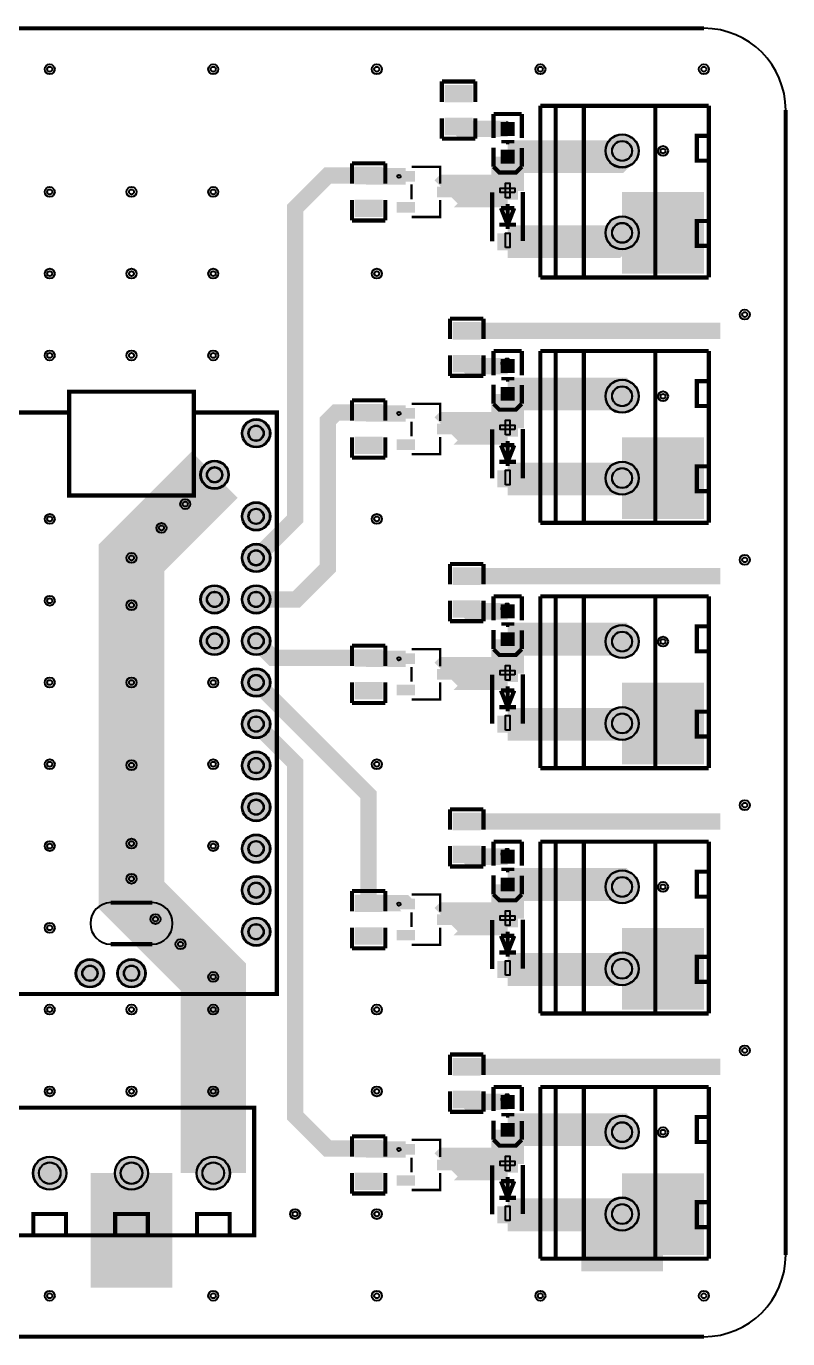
# Model space of a CAD drawing. Header units: millimetres. Extents: x -0.1 to 80.1, y -0.1 to 80.1.
# Drawn here: x 33.6 to 80.1, y -0.1 to 80.1 of the extents above; entities that cross this region are included whole.
import ezdxf

# ---------------------------------------------------------------- set-up
doc = ezdxf.new("R2010")
doc.units = ezdxf.units.MM
for name, color, linetype, true_color in [('BoardOutLine', 7, 'Continuous', 0xff00ff), ('BottomLayer', 7, 'Continuous', 0x0000ff), ('BottomSolderMaskLayer', 7, 'Continuous', 0xaa00ff), ('Document', 7, 'Continuous', 0xffffff), ('Hole', 7, 'Continuous', 0x222222), ('Multi-Layer', 7, 'Continuous', 0xc0c0c0), ('TopLayer', 7, 'Continuous', 0xff0000), ('TopPasteMaskLayer', 7, 'Continuous', 0x808080), ('TopSilkLayer', 7, 'Continuous', 0xffcc00), ('TopSolderMaskLayer', 7, 'Continuous', 0x800080)]:
    doc.layers.add(name, color=color, linetype=linetype, true_color=true_color)

msp = doc.modelspace()

# ---------------------------------------------------------------- hatches: boundary and pattern name
at = {"layer": 'BottomSolderMaskLayer'}
for points in [[(68.975, 72.504, 1), (71.026, 72.504, 1)], [(68.975, 67.495, 1), (71.026, 67.495, 1)], [(68.975, 57.504, 1), (71.026, 57.504, 1)], [(46.744, 55.24, 1), (48.496, 55.24, 1)], [(44.204, 52.7, 1), (45.956, 52.7, 1)], [(68.975, 52.495, 1), (71.026, 52.495, 1)], [(46.744, 50.16, 1), (48.496, 50.16, 1)], [(46.744, 47.62, 1), (48.496, 47.62, 1)], [(44.204, 45.08, 1), (45.956, 45.08, 1)], [(46.744, 45.08, 1), (48.496, 45.08, 1)], [(44.204, 42.54, 1), (45.956, 42.54, 1)], [(46.744, 42.54, 1), (48.496, 42.54, 1)], [(68.975, 42.504, 1), (71.026, 42.504, 1)], [(46.744, 40, 1), (48.496, 40, 1)], [(46.744, 37.46, 1), (48.496, 37.46, 1)], [(68.975, 37.495, 1), (71.026, 37.495, 1)], [(46.744, 34.92, 1), (48.496, 34.92, 1)], [(46.744, 32.38, 1), (48.496, 32.38, 1)], [(46.744, 29.84, 1), (48.496, 29.84, 1)], [(46.744, 27.3, 1), (48.496, 27.3, 1)], [(68.975, 27.504, 1), (71.026, 27.504, 1)], [(46.744, 24.76, 1), (48.496, 24.76, 1)], [(68.975, 22.496, 1), (71.026, 22.496, 1)], [(36.584, 22.22, 1), (38.336, 22.22, 1)], [(39.124, 22.22, 1), (40.876, 22.22, 1)], [(68.975, 12.504, 1), (71.026, 12.504, 1)], [(33.975, 10, 1), (36.025, 10, 1)], [(38.976, 10, 1), (41.027, 10, 1)], [(43.975, 10, 1), (46.025, 10, 1)], [(68.975, 7.496, 1), (71.026, 7.496, 1)]]:
    msp.add_hatch(color=256, dxfattribs=at).paths.add_polyline_path(points)
at = {"layer": 'Document'}
for points in [[(63.275, 73.936), (62.615, 73.936), (62.615, 74.088), (63.275, 74.088)], [(62.898, 73.66), (62.898, 74.321), (63.051, 74.321), (63.051, 73.66)], [(62.95, 71.807), (62.95, 72.467), (63.103, 72.467), (63.103, 71.807)], [(62.95, 57.307), (62.95, 57.967), (63.103, 57.967), (63.103, 57.307)], [(62.95, 42.307), (62.95, 42.967), (63.103, 42.967), (63.103, 42.307)], [(62.95, 27.307), (62.95, 27.967), (63.103, 27.967), (63.103, 27.307)], [(62.95, 12.307), (62.95, 12.967), (63.103, 12.967), (63.103, 12.307)]]:
    msp.add_hatch(color=256, dxfattribs=at).paths.add_polyline_path(points)
at = {"layer": 'Multi-Layer'}
for points in [[(69, 72.504, 1), (71, 72.504, 1)], [(69, 67.495, 1), (71, 67.495, 1)], [(69, 57.504, 1), (71, 57.504, 1)], [(46.795, 55.24, 1), (48.445, 55.24, 1)], [(44.255, 52.7, 1), (45.905, 52.7, 1)], [(69, 52.495, 1), (71, 52.495, 1)], [(46.795, 50.16, 1), (48.445, 50.16, 1)], [(46.795, 47.62, 1), (48.445, 47.62, 1)], [(44.255, 45.08, 1), (45.905, 45.08, 1)], [(46.795, 45.08, 1), (48.445, 45.08, 1)], [(44.255, 42.54, 1), (45.905, 42.54, 1)], [(46.795, 42.54, 1), (48.445, 42.54, 1)], [(69, 42.504, 1), (71, 42.504, 1)], [(46.795, 40, 1), (48.445, 40, 1)], [(46.795, 37.46, 1), (48.445, 37.46, 1)], [(69, 37.495, 1), (71, 37.495, 1)], [(46.795, 34.92, 1), (48.445, 34.92, 1)], [(46.795, 32.38, 1), (48.445, 32.38, 1)], [(46.795, 29.84, 1), (48.445, 29.84, 1)], [(46.795, 27.3, 1), (48.445, 27.3, 1)], [(69, 27.504, 1), (71, 27.504, 1)], [(46.795, 24.76, 1), (48.445, 24.76, 1)], [(69, 22.496, 1), (71, 22.496, 1)], [(36.635, 22.22, 1), (38.285, 22.22, 1)], [(39.175, 22.22, 1), (40.825, 22.22, 1)], [(69, 12.504, 1), (71, 12.504, 1)], [(34, 10, 1), (36, 10, 1)], [(39.001, 10, 1), (41.001, 10, 1)], [(44, 10, 1), (46, 10, 1)], [(69, 7.496, 1), (71, 7.496, 1)]]:
    msp.add_hatch(color=256, dxfattribs=at).paths.add_polyline_path(points)
at = {"layer": 'TopLayer'}
for points in [[(59.225, 75.5), (59.225, 76.5), (60.775, 76.5), (60.775, 75.5)], [(59.225, 73.5), (59.225, 74.5), (60.775, 74.5), (60.775, 73.5)], [(63.4, 73.451), (62.6, 73.451), (62.6, 74.251), (63.4, 74.251)], [(63.4, 71.749), (62.6, 71.749), (62.6, 72.549), (63.4, 72.549)], [(53.725, 70.5), (53.725, 71.5), (55.275, 71.5), (55.275, 70.5)], [(57.3, 70.65), (56.23, 70.65), (56.23, 71.25), (57.3, 71.25)], [(59.77, 69.7), (58.7, 69.7), (58.7, 70.3), (59.77, 70.3)], [(62.4, 69.55), (62.4, 70.55), (63.6, 70.55), (63.6, 69.55)], [(53.725, 68.5), (53.725, 69.5), (55.275, 69.5), (55.275, 68.5)], [(57.3, 68.75), (56.23, 68.75), (56.23, 69.35), (57.3, 69.35)], [(62.4, 66.45), (62.4, 67.45), (63.6, 67.45), (63.6, 66.45)], [(59.725, 61), (59.725, 62), (61.275, 62), (61.275, 61)], [(59.725, 59), (59.725, 60), (61.275, 60), (61.275, 59)], [(63.4, 58.951), (62.6, 58.951), (62.6, 59.751), (63.4, 59.751)], [(63.4, 57.249), (62.6, 57.249), (62.6, 58.049), (63.4, 58.049)], [(53.725, 56), (53.725, 57), (55.275, 57), (55.275, 56)], [(57.3, 56.15), (56.23, 56.15), (56.23, 56.75), (57.3, 56.75)], [(59.77, 55.2), (58.7, 55.2), (58.7, 55.8), (59.77, 55.8)], [(62.4, 55.05), (62.4, 56.05), (63.6, 56.05), (63.6, 55.05)], [(53.725, 54), (53.725, 55), (55.275, 55), (55.275, 54)], [(57.3, 54.25), (56.23, 54.25), (56.23, 54.85), (57.3, 54.85)], [(62.4, 51.95), (62.4, 52.95), (63.6, 52.95), (63.6, 51.95)], [(59.725, 46), (59.725, 47), (61.275, 47), (61.275, 46)], [(59.725, 44), (59.725, 45), (61.275, 45), (61.275, 44)], [(63.4, 43.951), (62.6, 43.951), (62.6, 44.751), (63.4, 44.751)], [(63.4, 42.249), (62.6, 42.249), (62.6, 43.049), (63.4, 43.049)], [(53.725, 41), (53.725, 42), (55.275, 42), (55.275, 41)], [(57.3, 41.15), (56.23, 41.15), (56.23, 41.75), (57.3, 41.75)], [(62.4, 40.05), (62.4, 41.05), (63.6, 41.05), (63.6, 40.05)], [(59.77, 40.2), (58.7, 40.2), (58.7, 40.8), (59.77, 40.8)], [(53.725, 39), (53.725, 40), (55.275, 40), (55.275, 39)], [(57.3, 39.25), (56.23, 39.25), (56.23, 39.85), (57.3, 39.85)], [(62.4, 36.95), (62.4, 37.95), (63.6, 37.95), (63.6, 36.95)], [(59.725, 31), (59.725, 32), (61.275, 32), (61.275, 31)], [(59.725, 29), (59.725, 30), (61.275, 30), (61.275, 29)], [(63.4, 28.951), (62.6, 28.951), (62.6, 29.751), (63.4, 29.751)], [(63.4, 27.249), (62.6, 27.249), (62.6, 28.049), (63.4, 28.049)], [(53.725, 26), (53.725, 27), (55.275, 27), (55.275, 26)], [(57.3, 26.15), (56.23, 26.15), (56.23, 26.75), (57.3, 26.75)], [(59.77, 25.2), (58.7, 25.2), (58.7, 25.8), (59.77, 25.8)], [(62.4, 25.05), (62.4, 26.05), (63.6, 26.05), (63.6, 25.05)], [(53.725, 24), (53.725, 25), (55.275, 25), (55.275, 24)], [(57.3, 24.25), (56.23, 24.25), (56.23, 24.85), (57.3, 24.85)], [(62.4, 21.95), (62.4, 22.95), (63.6, 22.95), (63.6, 21.95)], [(59.725, 16), (59.725, 17), (61.275, 17), (61.275, 16)], [(59.725, 14), (59.725, 15), (61.275, 15), (61.275, 14)], [(63.4, 13.951), (62.6, 13.951), (62.6, 14.751), (63.4, 14.751)], [(63.4, 12.249), (62.6, 12.249), (62.6, 13.049), (63.4, 13.049)], [(53.725, 11), (53.725, 12), (55.275, 12), (55.275, 11)], [(57.3, 11.15), (56.23, 11.15), (56.23, 11.75), (57.3, 11.75)], [(59.77, 10.2), (58.7, 10.2), (58.7, 10.8), (59.77, 10.8)], [(62.4, 10.05), (62.4, 11.05), (63.6, 11.05), (63.6, 10.05)], [(53.725, 9), (53.725, 10), (55.275, 10), (55.275, 9)], [(57.3, 9.25), (56.23, 9.25), (56.23, 9.85), (57.3, 9.85)], [(62.4, 6.95), (62.4, 7.95), (63.6, 7.95), (63.6, 6.95)]]:
    msp.add_hatch(color=256, dxfattribs=at).paths.add_polyline_path(points)
at = {"layer": 'TopPasteMaskLayer'}
for points in [[(59.225, 75.5), (59.225, 76.5), (60.775, 76.5), (60.775, 75.5)], [(59.225, 73.5), (59.225, 74.5), (60.775, 74.5), (60.775, 73.5)], [(63.4, 73.451), (62.6, 73.451), (62.6, 74.251), (63.4, 74.251)], [(63.4, 71.749), (62.6, 71.749), (62.6, 72.549), (63.4, 72.549)], [(53.725, 70.5), (53.725, 71.5), (55.275, 71.5), (55.275, 70.5)], [(57.3, 70.65), (56.23, 70.65), (56.23, 71.25), (57.3, 71.25)], [(59.77, 69.7), (58.7, 69.7), (58.7, 70.3), (59.77, 70.3)], [(62.4, 69.55), (62.4, 70.55), (63.6, 70.55), (63.6, 69.55)], [(53.725, 68.5), (53.725, 69.5), (55.275, 69.5), (55.275, 68.5)], [(57.3, 68.75), (56.23, 68.75), (56.23, 69.35), (57.3, 69.35)], [(62.4, 66.45), (62.4, 67.45), (63.6, 67.45), (63.6, 66.45)], [(59.725, 61), (59.725, 62), (61.275, 62), (61.275, 61)], [(59.725, 59), (59.725, 60), (61.275, 60), (61.275, 59)], [(63.4, 58.951), (62.6, 58.951), (62.6, 59.751), (63.4, 59.751)], [(63.4, 57.249), (62.6, 57.249), (62.6, 58.049), (63.4, 58.049)], [(53.725, 56), (53.725, 57), (55.275, 57), (55.275, 56)], [(57.3, 56.15), (56.23, 56.15), (56.23, 56.75), (57.3, 56.75)], [(59.77, 55.2), (58.7, 55.2), (58.7, 55.8), (59.77, 55.8)], [(62.4, 55.05), (62.4, 56.05), (63.6, 56.05), (63.6, 55.05)], [(53.725, 54), (53.725, 55), (55.275, 55), (55.275, 54)], [(57.3, 54.25), (56.23, 54.25), (56.23, 54.85), (57.3, 54.85)], [(62.4, 51.95), (62.4, 52.95), (63.6, 52.95), (63.6, 51.95)], [(59.725, 46), (59.725, 47), (61.275, 47), (61.275, 46)], [(59.725, 44), (59.725, 45), (61.275, 45), (61.275, 44)], [(63.4, 43.951), (62.6, 43.951), (62.6, 44.751), (63.4, 44.751)], [(63.4, 42.249), (62.6, 42.249), (62.6, 43.049), (63.4, 43.049)], [(53.725, 41), (53.725, 42), (55.275, 42), (55.275, 41)], [(57.3, 41.15), (56.23, 41.15), (56.23, 41.75), (57.3, 41.75)], [(62.4, 40.05), (62.4, 41.05), (63.6, 41.05), (63.6, 40.05)], [(59.77, 40.2), (58.7, 40.2), (58.7, 40.8), (59.77, 40.8)], [(53.725, 39), (53.725, 40), (55.275, 40), (55.275, 39)], [(57.3, 39.25), (56.23, 39.25), (56.23, 39.85), (57.3, 39.85)], [(62.4, 36.95), (62.4, 37.95), (63.6, 37.95), (63.6, 36.95)], [(59.725, 31), (59.725, 32), (61.275, 32), (61.275, 31)], [(59.725, 29), (59.725, 30), (61.275, 30), (61.275, 29)], [(63.4, 28.951), (62.6, 28.951), (62.6, 29.751), (63.4, 29.751)], [(63.4, 27.249), (62.6, 27.249), (62.6, 28.049), (63.4, 28.049)], [(53.725, 26), (53.725, 27), (55.275, 27), (55.275, 26)], [(57.3, 26.15), (56.23, 26.15), (56.23, 26.75), (57.3, 26.75)], [(59.77, 25.2), (58.7, 25.2), (58.7, 25.8), (59.77, 25.8)], [(62.4, 25.05), (62.4, 26.05), (63.6, 26.05), (63.6, 25.05)], [(53.725, 24), (53.725, 25), (55.275, 25), (55.275, 24)], [(57.3, 24.25), (56.23, 24.25), (56.23, 24.85), (57.3, 24.85)], [(62.4, 21.95), (62.4, 22.95), (63.6, 22.95), (63.6, 21.95)], [(59.725, 16), (59.725, 17), (61.275, 17), (61.275, 16)], [(59.725, 14), (59.725, 15), (61.275, 15), (61.275, 14)], [(63.4, 13.951), (62.6, 13.951), (62.6, 14.751), (63.4, 14.751)], [(63.4, 12.249), (62.6, 12.249), (62.6, 13.049), (63.4, 13.049)], [(53.725, 11), (53.725, 12), (55.275, 12), (55.275, 11)], [(57.3, 11.15), (56.23, 11.15), (56.23, 11.75), (57.3, 11.75)], [(59.77, 10.2), (58.7, 10.2), (58.7, 10.8), (59.77, 10.8)], [(62.4, 10.05), (62.4, 11.05), (63.6, 11.05), (63.6, 10.05)], [(53.725, 9), (53.725, 10), (55.275, 10), (55.275, 9)], [(57.3, 9.25), (56.23, 9.25), (56.23, 9.85), (57.3, 9.85)], [(62.4, 6.95), (62.4, 7.95), (63.6, 7.95), (63.6, 6.95)]]:
    msp.add_hatch(color=256, dxfattribs=at).paths.add_polyline_path(points)
at = {"layer": 'TopSolderMaskLayer'}
for points in [[(59.146, 75.467), (59.146, 76.533), (60.854, 76.533), (60.854, 75.467)], [(59.146, 73.467), (59.146, 74.533), (60.854, 74.533), (60.854, 73.467)], [(63.425, 73.426), (62.575, 73.426), (62.575, 74.276), (63.425, 74.276)], [(68.975, 72.504, 1), (71.026, 72.504, 1)], [(63.425, 71.724), (62.575, 71.724), (62.575, 72.574), (63.425, 72.574)], [(53.646, 70.467), (53.646, 71.533), (55.354, 71.533), (55.354, 70.467)], [(57.325, 70.625), (56.205, 70.625), (56.205, 71.275), (57.325, 71.275)], [(59.795, 69.675), (58.675, 69.675), (58.675, 70.325), (59.795, 70.325)], [(62.37, 69.529), (62.37, 70.571), (63.63, 70.571), (63.63, 69.529)], [(53.646, 68.467), (53.646, 69.533), (55.354, 69.533), (55.354, 68.467)], [(57.325, 68.725), (56.205, 68.725), (56.205, 69.375), (57.325, 69.375)], [(68.975, 67.495, 1), (71.026, 67.495, 1)], [(62.37, 66.429), (62.37, 67.471), (63.63, 67.471), (63.63, 66.429)], [(59.646, 60.967), (59.646, 62.033), (61.354, 62.033), (61.354, 60.967)], [(59.646, 58.967), (59.646, 60.033), (61.354, 60.033), (61.354, 58.967)], [(63.425, 58.926), (62.575, 58.926), (62.575, 59.776), (63.425, 59.776)], [(63.425, 57.224), (62.575, 57.224), (62.575, 58.075), (63.425, 58.075)], [(68.975, 57.504, 1), (71.026, 57.504, 1)], [(53.646, 55.967), (53.646, 57.033), (55.354, 57.033), (55.354, 55.967)], [(57.325, 56.125), (56.205, 56.125), (56.205, 56.775), (57.325, 56.775)], [(46.744, 55.24, 1), (48.496, 55.24, 1)], [(59.795, 55.175), (58.675, 55.175), (58.675, 55.825), (59.795, 55.825)], [(62.37, 55.029), (62.37, 56.071), (63.63, 56.071), (63.63, 55.029)], [(53.646, 53.967), (53.646, 55.033), (55.354, 55.033), (55.354, 53.967)], [(57.325, 54.225), (56.205, 54.225), (56.205, 54.875), (57.325, 54.875)], [(44.204, 52.7, 1), (45.956, 52.7, 1)], [(62.37, 51.929), (62.37, 52.971), (63.63, 52.971), (63.63, 51.929)], [(68.975, 52.495, 1), (71.026, 52.495, 1)], [(46.744, 50.16, 1), (48.496, 50.16, 1)], [(46.744, 47.62, 1), (48.496, 47.62, 1)], [(59.646, 45.967), (59.646, 47.033), (61.354, 47.033), (61.354, 45.967)], [(44.204, 45.08, 1), (45.956, 45.08, 1)], [(46.744, 45.08, 1), (48.496, 45.08, 1)], [(59.646, 43.967), (59.646, 45.033), (61.354, 45.033), (61.354, 43.967)], [(63.425, 43.925), (62.575, 43.925), (62.575, 44.776), (63.425, 44.776)], [(44.204, 42.54, 1), (45.956, 42.54, 1)], [(46.744, 42.54, 1), (48.496, 42.54, 1)], [(68.975, 42.504, 1), (71.026, 42.504, 1)], [(63.425, 42.224), (62.575, 42.224), (62.575, 43.074), (63.425, 43.074)], [(53.646, 40.967), (53.646, 42.033), (55.354, 42.033), (55.354, 40.967)], [(57.325, 41.125), (56.205, 41.125), (56.205, 41.775), (57.325, 41.775)], [(62.37, 40.029), (62.37, 41.071), (63.63, 41.071), (63.63, 40.029)], [(46.744, 40, 1), (48.496, 40, 1)], [(59.795, 40.175), (58.675, 40.175), (58.675, 40.825), (59.795, 40.825)], [(53.646, 38.967), (53.646, 40.033), (55.354, 40.033), (55.354, 38.967)], [(57.325, 39.225), (56.205, 39.225), (56.205, 39.875), (57.325, 39.875)], [(46.744, 37.46, 1), (48.496, 37.46, 1)], [(62.37, 36.929), (62.37, 37.971), (63.63, 37.971), (63.63, 36.929)], [(68.975, 37.495, 1), (71.026, 37.495, 1)], [(46.744, 34.92, 1), (48.496, 34.92, 1)], [(46.744, 32.38, 1), (48.496, 32.38, 1)], [(59.646, 30.967), (59.646, 32.033), (61.354, 32.033), (61.354, 30.967)], [(46.744, 29.84, 1), (48.496, 29.84, 1)], [(59.646, 28.967), (59.646, 30.033), (61.354, 30.033), (61.354, 28.967)], [(63.425, 28.925), (62.575, 28.925), (62.575, 29.776), (63.425, 29.776)], [(46.744, 27.3, 1), (48.496, 27.3, 1)], [(68.975, 27.504, 1), (71.026, 27.504, 1)], [(63.425, 27.224), (62.575, 27.224), (62.575, 28.074), (63.425, 28.074)], [(53.646, 25.967), (53.646, 27.033), (55.354, 27.033), (55.354, 25.967)], [(57.325, 26.125), (56.205, 26.125), (56.205, 26.775), (57.325, 26.775)], [(59.795, 25.175), (58.675, 25.175), (58.675, 25.825), (59.795, 25.825)], [(62.37, 25.029), (62.37, 26.071), (63.63, 26.071), (63.63, 25.029)], [(46.744, 24.76, 1), (48.496, 24.76, 1)], [(53.646, 23.967), (53.646, 25.033), (55.354, 25.033), (55.354, 23.967)], [(57.325, 24.225), (56.205, 24.225), (56.205, 24.875), (57.325, 24.875)], [(68.975, 22.496, 1), (71.026, 22.496, 1)], [(36.584, 22.22, 1), (38.336, 22.22, 1)], [(39.124, 22.22, 1), (40.876, 22.22, 1)], [(62.37, 21.929), (62.37, 22.971), (63.63, 22.971), (63.63, 21.929)], [(59.646, 15.967), (59.646, 17.033), (61.354, 17.033), (61.354, 15.967)], [(59.646, 13.967), (59.646, 15.033), (61.354, 15.033), (61.354, 13.967)], [(63.425, 13.925), (62.575, 13.925), (62.575, 14.776), (63.425, 14.776)], [(63.425, 12.224), (62.575, 12.224), (62.575, 13.074), (63.425, 13.074)], [(68.975, 12.504, 1), (71.026, 12.504, 1)], [(53.646, 10.967), (53.646, 12.033), (55.354, 12.033), (55.354, 10.967)], [(57.325, 11.125), (56.205, 11.125), (56.205, 11.775), (57.325, 11.775)], [(33.975, 10, 1), (36.025, 10, 1)], [(38.976, 10, 1), (41.027, 10, 1)], [(43.975, 10, 1), (46.025, 10, 1)], [(59.795, 10.175), (58.675, 10.175), (58.675, 10.825), (59.795, 10.825)], [(62.37, 10.029), (62.37, 11.071), (63.63, 11.071), (63.63, 10.029)], [(53.646, 8.967), (53.646, 10.033), (55.354, 10.033), (55.354, 8.967)], [(57.325, 9.225), (56.205, 9.225), (56.205, 9.875), (57.325, 9.875)], [(68.975, 7.496, 1), (71.026, 7.496, 1)], [(62.37, 6.929), (62.37, 7.971), (63.63, 7.971), (63.63, 6.929)]]:
    msp.add_hatch(color=256, dxfattribs=at).paths.add_polyline_path(points)

# ---------------------------------------------------------------- linework, layer by layer
at = {"layer": 'BoardOutLine', "const_width": 0.254}
for points in [[(5, 80), (75, 80)], [(80, 75), (80, 5)], [(75, 0), (5, 0)]]:
    msp.add_lwpolyline(points, dxfattribs=at)
at = {"layer": 'BoardOutLine'}
for centre, start, end in [((75, 75), 0, 90), ((75, 5), 270, 0)]:
    msp.add_arc(centre, 5, start, end, dxfattribs=at)
at = {"layer": 'BottomLayer'}
for points, const_width in [([(70, 67.495), (75, 67.495)], 5), ([(45.08, 52.7), (40, 47.62), (40, 30)], 4), ([(70, 52.495), (75, 52.495)], 5), ([(45, 10), (45, 22), (40, 27), (40, 37.827)], 4), ([(70, 37.495), (75, 37.495)], 5), ([(70, 22.496), (75, 22.496)], 5), ([(40, 3), (40, 10)], 5), ([(70, 7.496), (70, 4)], 5), ([(70, 7.496), (75, 7.496)], 5)]:
    msp.add_lwpolyline(points, dxfattribs=dict(at, const_width=const_width))
at = {"layer": 'BottomSolderMaskLayer'}
for centre, radius in [((70, 72.504), 1.025), ((70, 72.504), 0.615), ((70, 67.495), 1.025), ((70, 67.496), 0.615), ((70, 57.504), 1.025), ((70, 57.504), 0.615), ((47.62, 55.24), 0.876), ((47.62, 55.24), 0.478), ((45.08, 52.7), 0.876), ((45.08, 52.7), 0.478), ((70, 52.495), 1.025), ((70, 52.496), 0.615), ((47.62, 50.16), 0.876), ((47.62, 50.16), 0.478), ((47.62, 47.62), 0.876), ((47.62, 47.62), 0.478), ((45.08, 45.08), 0.876), ((47.62, 45.08), 0.876), ((45.08, 45.08), 0.478), ((47.62, 45.08), 0.478), ((45.08, 42.54), 0.876), ((47.62, 42.54), 0.876), ((70, 42.504), 1.025), ((45.08, 42.54), 0.478), ((47.62, 42.54), 0.478), ((70, 42.504), 0.615), ((47.62, 40), 0.876), ((47.62, 40), 0.478), ((47.62, 37.46), 0.876), ((47.62, 37.46), 0.478), ((70, 37.495), 1.025), ((70, 37.496), 0.615), ((47.62, 34.92), 0.876), ((47.62, 34.92), 0.478), ((47.62, 32.38), 0.876), ((47.62, 32.38), 0.478), ((47.62, 29.84), 0.876), ((47.62, 29.84), 0.478), ((47.62, 27.3), 0.876), ((70, 27.504), 1.025), ((70, 27.504), 0.615), ((47.62, 27.3), 0.478), ((47.62, 24.76), 0.876), ((47.62, 24.76), 0.478), ((70, 22.496), 1.025), ((37.46, 22.22), 0.876), ((37.46, 22.22), 0.478), ((40, 22.22), 0.876), ((40, 22.22), 0.478), ((70, 22.496), 0.615), ((70, 12.504), 1.025), ((70, 12.504), 0.615), ((35, 10), 1.025), ((35, 10), 0.667), ((40.001, 10), 1.025), ((40.001, 10), 0.667), ((45, 10), 1.025), ((45, 10), 0.667), ((70, 7.496), 1.025), ((70, 7.496), 0.615)]:
    msp.add_circle(centre, radius, dxfattribs=at)
at = {"layer": 'Document'}
for points in [[(63.436, 69.971), (62.547, 69.971), (62.547, 70.225), (63.436, 70.225)], [(62.873, 69.643), (62.873, 70.532), (63.127, 70.532), (63.127, 69.643)], [(62.873, 66.595), (62.873, 67.484), (63.127, 67.484), (63.127, 66.595)], [(63.275, 59.436), (62.615, 59.436), (62.615, 59.588), (63.275, 59.588)], [(62.898, 59.16), (62.898, 59.821), (63.051, 59.821), (63.051, 59.16)], [(63.436, 55.471), (62.547, 55.471), (62.547, 55.725), (63.436, 55.725)], [(62.873, 55.143), (62.873, 56.032), (63.127, 56.032), (63.127, 55.143)], [(62.873, 52.095), (62.873, 52.984), (63.127, 52.984), (63.127, 52.095)], [(63.275, 44.436), (62.615, 44.436), (62.615, 44.588), (63.275, 44.588)], [(62.898, 44.16), (62.898, 44.821), (63.051, 44.821), (63.051, 44.16)], [(62.873, 40.143), (62.873, 41.032), (63.127, 41.032), (63.127, 40.143)], [(63.436, 40.471), (62.547, 40.471), (62.547, 40.725), (63.436, 40.725)], [(62.873, 37.095), (62.873, 37.984), (63.127, 37.984), (63.127, 37.095)], [(62.898, 29.16), (62.898, 29.821), (63.051, 29.821), (63.051, 29.16)], [(63.275, 29.436), (62.615, 29.436), (62.615, 29.588), (63.275, 29.588)], [(63.436, 25.471), (62.547, 25.471), (62.547, 25.725), (63.436, 25.725)], [(62.873, 25.143), (62.873, 26.032), (63.127, 26.032), (63.127, 25.143)], [(62.873, 22.095), (62.873, 22.984), (63.127, 22.984), (63.127, 22.095)], [(63.275, 14.436), (62.615, 14.436), (62.615, 14.588), (63.275, 14.588)], [(62.898, 14.16), (62.898, 14.821), (63.051, 14.821), (63.051, 14.16)], [(63.436, 10.471), (62.547, 10.471), (62.547, 10.725), (63.436, 10.725)], [(62.873, 10.143), (62.873, 11.032), (63.127, 11.032), (63.127, 10.143)], [(62.873, 7.095), (62.873, 7.984), (63.127, 7.984), (63.127, 7.095)]]:
    msp.add_lwpolyline(points, close=True, dxfattribs=at)
at = {"layer": 'Document', "const_width": 0.254}
msp.add_lwpolyline([(36.19, 57.78), (43.81, 57.78), (43.81, 51.43), (36.19, 51.43), (36.19, 57.78)], close=True, dxfattribs=at)
for points in [[(36.19, 56.51), (31.11, 56.51), (31.11, 20.95), (48.89, 20.95), (48.89, 56.51), (43.81, 56.51)], [(41.27, 26.538), (38.73, 26.538)], [(38.73, 23.998), (41.27, 23.998)]]:
    msp.add_lwpolyline(points, dxfattribs=at)
at = {"layer": 'Document'}
for centre in [(56.349, 70.95), (56.349, 56.45), (56.349, 41.45), (56.349, 26.45), (56.349, 11.45)]:
    msp.add_circle(centre, 0.1, dxfattribs=at)
for centre, start, end in [((38.755, 25.268), 91.14582, 268.85418), ((41.244, 25.268), 271.15722, 88.84278)]:
    msp.add_arc(centre, 1.27, start, end, dxfattribs=at)
at = {"layer": 'Hole'}
for centre in [(35, 77.5), (45, 77.5), (55, 77.5), (65, 77.5), (75, 77.5), (72.5, 72.5), (72.5, 72.5), (35, 70), (40, 70), (45, 70), (35, 65), (40, 65), (45, 65), (55, 65), (77.5, 62.5), (35, 60), (40, 60), (45, 60), (45, 60), (72.5, 57.5), (43.288, 50.908), (35, 50), (55, 50), (41.83, 49.45), (40, 47.62), (77.5, 47.5), (35, 45), (40, 44.73), (72.5, 42.5), (35, 40), (40, 40), (45, 40), (35, 35), (40, 34.946), (45, 35), (55, 35), (77.5, 32.5), (35, 30), (40, 30.149), (45, 30), (40, 28.001), (72.5, 27.5), (41.465, 25.535), (35, 25), (43, 24), (45, 22), (35, 20), (40, 20), (45, 20), (55, 20), (77.5, 17.5), (35, 15), (40, 15), (45, 15), (55, 15), (72.5, 12.5), (50, 7.5), (55, 7.5), (35, 2.5), (45, 2.5), (55, 2.5), (65, 2.5), (75, 2.5)]:
    msp.add_circle(centre, 0.152, dxfattribs=at)
at = {"layer": 'Multi-Layer'}
for centre, radius in [((35, 77.5), 0.305), ((45, 77.5), 0.305), ((55, 77.5), 0.305), ((65, 77.5), 0.305), ((75, 77.5), 0.305), ((70, 72.504), 1), ((70, 72.504), 0.6), ((72.5, 72.5), 0.305), ((72.5, 72.5), 0.305), ((35, 70), 0.305), ((40, 70), 0.305), ((45, 70), 0.305), ((70, 67.495), 1), ((70, 67.496), 0.6), ((35, 65), 0.305), ((40, 65), 0.305), ((45, 65), 0.305), ((55, 65), 0.305), ((77.5, 62.5), 0.305), ((35, 60), 0.305), ((40, 60), 0.305), ((45, 60), 0.305), ((45, 60), 0.305), ((70, 57.504), 1), ((70, 57.504), 0.6), ((72.5, 57.5), 0.305), ((47.62, 55.24), 0.825), ((47.62, 55.24), 0.45), ((45.08, 52.7), 0.825), ((45.08, 52.7), 0.45), ((70, 52.495), 1), ((70, 52.496), 0.6), ((43.288, 50.908), 0.305), ((47.62, 50.16), 0.825), ((47.62, 50.16), 0.45), ((35, 50), 0.305), ((55, 50), 0.305), ((41.83, 49.45), 0.305), ((47.62, 47.62), 0.825), ((40, 47.62), 0.305), ((47.62, 47.62), 0.45), ((77.5, 47.5), 0.305), ((45.08, 45.08), 0.825), ((47.62, 45.08), 0.825), ((35, 45), 0.305), ((40, 44.73), 0.305), ((45.08, 45.08), 0.45), ((47.62, 45.08), 0.45), ((45.08, 42.54), 0.825), ((47.62, 42.54), 0.825), ((70, 42.504), 1), ((45.08, 42.54), 0.45), ((47.62, 42.54), 0.45), ((70, 42.504), 0.6), ((72.5, 42.5), 0.305), ((35, 40), 0.305), ((40, 40), 0.305), ((45, 40), 0.305), ((47.62, 40), 0.825), ((47.62, 40), 0.45), ((47.62, 37.46), 0.825), ((47.62, 37.46), 0.45), ((70, 37.495), 1), ((70, 37.496), 0.6), ((47.62, 34.92), 0.825), ((47.62, 34.92), 0.45), ((35, 35), 0.305), ((40, 34.946), 0.305), ((45, 35), 0.305), ((55, 35), 0.305), ((47.62, 32.38), 0.825), ((47.62, 32.38), 0.45), ((77.5, 32.5), 0.305), ((47.62, 29.84), 0.825), ((35, 30), 0.305), ((40, 30.149), 0.305), ((45, 30), 0.305), ((47.62, 29.84), 0.45), ((40, 28.001), 0.305), ((47.62, 27.3), 0.825), ((70, 27.504), 1), ((70, 27.504), 0.6), ((47.62, 27.3), 0.45), ((72.5, 27.5), 0.305), ((41.465, 25.535), 0.305), ((35, 25), 0.305), ((47.62, 24.76), 0.825), ((47.62, 24.76), 0.45), ((43, 24), 0.305), ((70, 22.496), 1), ((37.46, 22.22), 0.825), ((37.46, 22.22), 0.45), ((40, 22.22), 0.825), ((40, 22.22), 0.45), ((70, 22.496), 0.6), ((45, 22), 0.305), ((35, 20), 0.305), ((40, 20), 0.305), ((45, 20), 0.305), ((55, 20), 0.305), ((77.5, 17.5), 0.305), ((35, 15), 0.305), ((40, 15), 0.305), ((45, 15), 0.305), ((55, 15), 0.305), ((70, 12.504), 1), ((70, 12.504), 0.6), ((72.5, 12.5), 0.305), ((35, 10), 1), ((35, 10), 0.65), ((40.001, 10), 1), ((40.001, 10), 0.65), ((45, 10), 1), ((45, 10), 0.65), ((70, 7.496), 1), ((70, 7.496), 0.6), ((50, 7.5), 0.305), ((55, 7.5), 0.305), ((35, 2.5), 0.305), ((45, 2.5), 0.305), ((55, 2.5), 0.305), ((65, 2.5), 0.305), ((75, 2.5), 0.305)]:
    msp.add_circle(centre, radius, dxfattribs=at)
at = {"layer": 'TopLayer'}
for points, const_width in [([(60, 74), (60.149, 73.851), (63, 73.851)], 1), ([(63, 72.149), (69.645, 72.149), (70, 72.504)], 2), ([(63, 70.05), (63, 72.149)], 2), ([(50, 65), (50, 69), (52, 71), (54.5, 71)], 1), ([(54.5, 71), (54.55, 70.95), (56.765, 70.95)], 1), ([(59.235, 70), (59.285, 70.05), (63, 70.05)], 2), ([(70, 67.495), (75, 67.495)], 5), ([(63, 66.95), (69.455, 66.95), (70, 67.495)], 2), ([(50, 61.106), (50, 65)], 1), ([(60.5, 61.5), (76, 61.5)], 1), ([(50, 60), (50, 61.106)], 1), ([(47.62, 47.62), (50, 50), (50, 60)], 1), ([(60.5, 59.5), (60.649, 59.351), (63, 59.351)], 1), ([(63, 57.649), (69.855, 57.649), (70, 57.504)], 2), ([(63, 55.55), (63, 57.649)], 2), ([(47.62, 45.08), (50.08, 45.08), (52, 47), (52, 56), (52.5, 56.5), (54.5, 56.5)], 1), ([(54.5, 56.5), (54.55, 56.45), (56.765, 56.45)], 1), ([(59.235, 55.5), (59.285, 55.55), (63, 55.55)], 2), ([(45.08, 52.7), (43.288, 50.908)], 4), ([(70, 52.495), (75, 52.495)], 5), ([(63, 52.45), (69.955, 52.45), (70, 52.495)], 2), ([(43.288, 50.908), (41.83, 49.45)], 4), ([(41.83, 49.45), (40, 47.62)], 4), ([(40, 47.62), (40, 47.62), (40, 44.73)], 4), ([(40, 44.73), (40, 40)], 4), ([(60.5, 46.5), (76, 46.5)], 1), ([(60.5, 44.5), (60.649, 44.351), (63, 44.351)], 1), ([(63, 42.649), (69.855, 42.649), (70, 42.504)], 2), ([(63, 40.55), (63, 42.649)], 2), ([(47.62, 42.54), (48.66, 41.5), (54.5, 41.5)], 1), ([(40, 40), (40, 34.946)], 4), ([(54.5, 41.5), (54.55, 41.45), (56.765, 41.45)], 1), ([(59.235, 40.5), (59.285, 40.55), (63, 40.55)], 2), ([(47.62, 40), (54.5, 33.12), (54.5, 26.5)], 1), ([(70, 37.495), (75, 37.495)], 5), ([(50, 20), (50, 35.08), (47.62, 37.46)], 1), ([(63, 37.45), (69.955, 37.45), (70, 37.495)], 2), ([(40, 34.946), (40, 30.149)], 4), ([(40, 30.149), (40, 28.001)], 4), ([(60.5, 31.5), (76, 31.5)], 1), ([(40, 28.001), (40, 27), (41.465, 25.535)], 4), ([(60.5, 29.5), (60.649, 29.351), (63, 29.351)], 1), ([(63, 25.55), (63, 27.649)], 2), ([(63, 27.649), (69.855, 27.649), (70, 27.504)], 2), ([(41.465, 25.535), (43, 24)], 4), ([(56.765, 26.45), (56.715, 26.5), (54.5, 26.5)], 1), ([(59.235, 25.5), (59.285, 25.55), (63, 25.55)], 2), ([(45, 22), (45, 22), (43, 24)], 4), ([(70, 22.496), (75, 22.496)], 5), ([(45, 20), (45, 22)], 4), ([(63, 22.45), (69.955, 22.45), (70, 22.496)], 2), ([(45, 15), (45, 20), (45, 20)], 4), ([(50, 20), (50, 15)], 1), ([(45, 10), (45, 10), (45, 15)], 4), ([(45, 15), (45, 15), (45, 15)], 4), ([(60.5, 16.5), (76, 16.5)], 1), ([(50, 15), (50, 13.5), (52, 11.5), (54.5, 11.5)], 1), ([(60.5, 14.5), (60.649, 14.351), (63, 14.351)], 1), ([(63, 12.649), (69.855, 12.649), (70, 12.504)], 2), ([(63, 10.55), (63, 12.649)], 2), ([(40, 3), (40, 10)], 5), ([(54.5, 11.5), (54.55, 11.45), (56.765, 11.45)], 1), ([(59.235, 10.5), (59.285, 10.55), (63, 10.55)], 2), ([(70, 7.496), (70, 4)], 5), ([(70, 7.496), (75, 7.496)], 5), ([(63, 7.45), (69.955, 7.45), (70, 7.496)], 2)]:
    msp.add_lwpolyline(points, dxfattribs=dict(at, const_width=const_width))
at = {"layer": 'TopSilkLayer'}
for points, const_width in [([(58.98, 75.5), (58.98, 76.75)], 0.254), ([(58.98, 76.75), (61.02, 76.75)], 0.254), ([(61.02, 75.5), (61.02, 76.75)], 0.254), ([(63.864, 74.765), (62.136, 74.765)], 0.254), ([(62.136, 74.765), (62.136, 73.292)], 0.254), ([(63.864, 74.765), (63.864, 73.292)], 0.254), ([(65, 64.765), (65, 75.265)], 0.254), ([(65, 75.265), (75.3, 75.265)], 0.254), ([(65.936, 64.75), (65.936, 75.25)], 0.254), ([(67.66, 64.765), (67.66, 75.265)], 0.254), ([(72.032, 64.75), (72.032, 75.25)], 0.254), ([(75.3, 64.765), (75.3, 75.265)], 0.254), ([(58.98, 74.5), (58.98, 73.25)], 0.254), ([(61.02, 74.5), (61.02, 73.25)], 0.254), ([(58.98, 73.25), (61.02, 73.25)], 0.254), ([(63.406, 73.076), (62.619, 73.076)], 0.203), ([(63.008, 73.076), (63.008, 72.901)], 0.203), ([(75.207, 71.905), (74.572, 71.905), (74.572, 73.429), (75.207, 73.429)], 0.254), ([(62.136, 72.708), (62.136, 71.54)], 0.254), ([(63.864, 72.683), (63.864, 71.54)], 0.254), ([(53.48, 70.5), (53.48, 71.75)], 0.254), ([(53.48, 71.75), (55.52, 71.75)], 0.254), ([(55.52, 70.5), (55.52, 71.75)], 0.254), ([(57.124, 71.536), (58.876, 71.536), (58.876, 70.495)], 0.152), ([(63.864, 71.54), (63.508, 71.184), (62.492, 71.184), (62.136, 71.54)], 0.254), ([(57.124, 69.545), (57.124, 70.455)], 0.152), ([(62.053, 66.98), (62.053, 69.98)], 0.254), ([(63.933, 66.993), (63.933, 69.993)], 0.254), ([(53.48, 69.5), (53.48, 68.25)], 0.254), ([(55.52, 69.5), (55.52, 68.25)], 0.254), ([(57.124, 68.464), (58.876, 68.464), (58.876, 69.505)], 0.152), ([(62.594, 69.008), (63.406, 69.008)], 0.254), ([(63, 67.992), (62.594, 69.008)], 0.254), ([(63, 67.738), (63, 69.262)], 0.254), ([(63.406, 69.008), (63, 67.992)], 0.254), ([(53.48, 68.25), (55.52, 68.25)], 0.254), ([(75.207, 66.698), (74.572, 66.698), (74.572, 68.222), (75.207, 68.222)], 0.254), ([(62.492, 67.992), (63.508, 67.992)], 0.254), ([(65, 64.765), (75.3, 64.765)], 0.254), ([(59.48, 61), (59.48, 62.25)], 0.254), ([(59.48, 62.25), (61.52, 62.25)], 0.254), ([(61.52, 61), (61.52, 62.25)], 0.254), ([(63.864, 60.265), (62.136, 60.265)], 0.254), ([(62.136, 60.265), (62.136, 58.792)], 0.254), ([(63.864, 60.265), (63.864, 58.792)], 0.254), ([(65, 49.765), (65, 60.265)], 0.254), ([(65, 60.265), (75.3, 60.265)], 0.254), ([(65.936, 49.75), (65.936, 60.25)], 0.254), ([(67.66, 49.765), (67.66, 60.265)], 0.254), ([(72.032, 49.75), (72.032, 60.25)], 0.254), ([(75.3, 49.765), (75.3, 60.265)], 0.254), ([(59.48, 60), (59.48, 58.75)], 0.254), ([(61.52, 60), (61.52, 58.75)], 0.254), ([(59.48, 58.75), (61.52, 58.75)], 0.254), ([(63.406, 58.576), (62.619, 58.576)], 0.203), ([(63.008, 58.576), (63.008, 58.401)], 0.203), ([(36.19, 56.51), (36.19, 57.78), (37.46, 57.78)], 0.15), ([(42.54, 57.78), (43.81, 57.78), (43.81, 56.51)], 0.15), ([(62.136, 58.208), (62.136, 57.04)], 0.254), ([(63.864, 58.183), (63.864, 57.04)], 0.254), ([(75.207, 56.905), (74.572, 56.905), (74.572, 58.429), (75.207, 58.429)], 0.254), ([(53.48, 56), (53.48, 57.25)], 0.254), ([(53.48, 57.25), (55.52, 57.25)], 0.254), ([(55.52, 56), (55.52, 57.25)], 0.254), ([(57.124, 57.036), (58.876, 57.036), (58.876, 55.995)], 0.152), ([(63.864, 57.04), (63.508, 56.684), (62.492, 56.684), (62.136, 57.04)], 0.254), ([(47.62, 56.51), (48.89, 56.51), (48.89, 55.24)], 0.15), ([(57.124, 55.045), (57.124, 55.955)], 0.152), ([(62.053, 52.48), (62.053, 55.48)], 0.254), ([(63.933, 52.493), (63.933, 55.493)], 0.254), ([(53.48, 55), (53.48, 53.75)], 0.254), ([(55.52, 55), (55.52, 53.75)], 0.254), ([(57.124, 53.964), (58.876, 53.964), (58.876, 55.005)], 0.152), ([(62.594, 54.508), (63.406, 54.508)], 0.254), ([(63, 53.492), (62.594, 54.508)], 0.254), ([(63, 53.238), (63, 54.762)], 0.254), ([(63.406, 54.508), (63, 53.492)], 0.254), ([(53.48, 53.75), (55.52, 53.75)], 0.254), ([(62.492, 53.492), (63.508, 53.492)], 0.254), ([(75.207, 51.698), (74.572, 51.698), (74.572, 53.222), (75.207, 53.222)], 0.254), ([(65, 49.765), (75.3, 49.765)], 0.254), ([(59.48, 46), (59.48, 47.25)], 0.254), ([(59.48, 47.25), (61.52, 47.25)], 0.254), ([(61.52, 46), (61.52, 47.25)], 0.254), ([(59.48, 45), (59.48, 43.75)], 0.254), ([(61.52, 45), (61.52, 43.75)], 0.254), ([(63.864, 45.265), (62.136, 45.265)], 0.254), ([(62.136, 45.265), (62.136, 43.792)], 0.254), ([(63.864, 45.265), (63.864, 43.792)], 0.254), ([(65, 34.765), (65, 45.265)], 0.254), ([(65, 45.265), (75.3, 45.265)], 0.254), ([(65.936, 34.75), (65.936, 45.25)], 0.254), ([(67.66, 34.765), (67.66, 45.265)], 0.254), ([(72.032, 34.75), (72.032, 45.25)], 0.254), ([(75.3, 34.765), (75.3, 45.265)], 0.254), ([(59.48, 43.75), (61.52, 43.75)], 0.254), ([(63.406, 43.576), (62.619, 43.576)], 0.203), ([(63.008, 43.576), (63.008, 43.401)], 0.203), ([(75.207, 41.905), (74.572, 41.905), (74.572, 43.429), (75.207, 43.429)], 0.254), ([(62.136, 43.208), (62.136, 42.039)], 0.254), ([(63.864, 43.182), (63.864, 42.039)], 0.254), ([(53.48, 41), (53.48, 42.25)], 0.254), ([(53.48, 42.25), (55.52, 42.25)], 0.254), ([(55.52, 41), (55.52, 42.25)], 0.254), ([(57.124, 42.036), (58.876, 42.036), (58.876, 40.995)], 0.152), ([(63.864, 42.039), (63.508, 41.684), (62.492, 41.684), (62.136, 42.039)], 0.254), ([(57.124, 40.045), (57.124, 40.955)], 0.152), ([(53.48, 40), (53.48, 38.75)], 0.254), ([(55.52, 40), (55.52, 38.75)], 0.254), ([(62.053, 37.48), (62.053, 40.48)], 0.254), ([(63.933, 37.493), (63.933, 40.493)], 0.254), ([(57.124, 38.964), (58.876, 38.964), (58.876, 40.005)], 0.152), ([(62.594, 39.508), (63.406, 39.508)], 0.254), ([(63, 38.492), (62.594, 39.508)], 0.254), ([(63, 38.238), (63, 39.762)], 0.254), ([(63.406, 39.508), (63, 38.492)], 0.254), ([(53.48, 38.75), (55.52, 38.75)], 0.254), ([(62.492, 38.492), (63.508, 38.492)], 0.254), ([(75.207, 36.698), (74.572, 36.698), (74.572, 38.222), (75.207, 38.222)], 0.254), ([(65, 34.765), (75.3, 34.765)], 0.254), ([(59.48, 31), (59.48, 32.25)], 0.254), ([(59.48, 32.25), (61.52, 32.25)], 0.254), ([(61.52, 31), (61.52, 32.25)], 0.254), ([(59.48, 30), (59.48, 28.75)], 0.254), ([(61.52, 30), (61.52, 28.75)], 0.254), ([(63.864, 30.265), (62.136, 30.265)], 0.254), ([(62.136, 30.265), (62.136, 28.792)], 0.254), ([(63.864, 30.265), (63.864, 28.792)], 0.254), ([(65, 19.765), (65, 30.265)], 0.254), ([(65, 30.265), (75.3, 30.265)], 0.254), ([(65.936, 19.75), (65.936, 30.25)], 0.254), ([(67.66, 19.765), (67.66, 30.265)], 0.254), ([(72.032, 19.75), (72.032, 30.25)], 0.254), ([(75.3, 19.765), (75.3, 30.265)], 0.254), ([(59.48, 28.75), (61.52, 28.75)], 0.254), ([(62.136, 28.208), (62.136, 27.039)], 0.254), ([(63.406, 28.576), (62.619, 28.576)], 0.203), ([(63.008, 28.576), (63.008, 28.401)], 0.203), ([(63.864, 28.182), (63.864, 27.039)], 0.254), ([(75.207, 26.905), (74.572, 26.905), (74.572, 28.429), (75.207, 28.429)], 0.254), ([(53.48, 26), (53.48, 27.25)], 0.254), ([(53.48, 27.25), (55.52, 27.25)], 0.254), ([(55.52, 26), (55.52, 27.25)], 0.254), ([(57.124, 27.036), (58.876, 27.036), (58.876, 25.995)], 0.152), ([(63.864, 27.039), (63.508, 26.684), (62.492, 26.684), (62.136, 27.039)], 0.254), ([(57.124, 25.045), (57.124, 25.955)], 0.152), ([(53.48, 25), (53.48, 23.75)], 0.254), ([(55.52, 25), (55.52, 23.75)], 0.254), ([(57.124, 23.964), (58.876, 23.964), (58.876, 25.005)], 0.152), ([(62.053, 22.48), (62.053, 25.48)], 0.254), ([(63, 23.238), (63, 24.762)], 0.254), ([(63.933, 22.493), (63.933, 25.493)], 0.254), ([(62.594, 24.508), (63.406, 24.508)], 0.254), ([(63, 23.492), (62.594, 24.508)], 0.254), ([(63.406, 24.508), (63, 23.492)], 0.254), ([(53.48, 23.75), (55.52, 23.75)], 0.254), ([(62.492, 23.492), (63.508, 23.492)], 0.254), ([(75.207, 21.698), (74.572, 21.698), (74.572, 23.222), (75.207, 23.222)], 0.254), ([(47.62, 20.95), (48.89, 20.95), (48.89, 22.22)], 0.15), ([(65, 19.765), (75.3, 19.765)], 0.254), ([(59.48, 16), (59.48, 17.25)], 0.254), ([(59.48, 17.25), (61.52, 17.25)], 0.254), ([(61.52, 16), (61.52, 17.25)], 0.254), ([(63.864, 15.265), (62.136, 15.265)], 0.254), ([(62.136, 15.265), (62.136, 13.792)], 0.254), ([(63.864, 15.265), (63.864, 13.792)], 0.254), ([(65, 4.765), (65, 15.265)], 0.254), ([(65, 15.265), (75.3, 15.265)], 0.254), ([(65.936, 4.75), (65.936, 15.25)], 0.254), ([(67.66, 4.765), (67.66, 15.265)], 0.254), ([(72.032, 4.75), (72.032, 15.25)], 0.254), ([(75.3, 4.765), (75.3, 15.265)], 0.254), ([(59.48, 15), (59.48, 13.75)], 0.254), ([(61.52, 15), (61.52, 13.75)], 0.254), ([(59.48, 13.75), (61.52, 13.75)], 0.254), ([(63.406, 13.576), (62.619, 13.576)], 0.203), ([(63.008, 13.576), (63.008, 13.401)], 0.203), ([(62.136, 13.208), (62.136, 12.039)], 0.254), ([(63.864, 13.182), (63.864, 12.039)], 0.254), ([(75.207, 11.905), (74.572, 11.905), (74.572, 13.429), (75.207, 13.429)], 0.254), ([(53.48, 11), (53.48, 12.25)], 0.254), ([(53.48, 12.25), (55.52, 12.25)], 0.254), ([(55.52, 11), (55.52, 12.25)], 0.254), ([(57.124, 12.036), (58.876, 12.036), (58.876, 10.995)], 0.152), ([(63.864, 12.039), (63.508, 11.684), (62.492, 11.684), (62.136, 12.039)], 0.254), ([(57.124, 10.045), (57.124, 10.955)], 0.152), ([(62.053, 7.48), (62.053, 10.48)], 0.254), ([(63.933, 7.493), (63.933, 10.493)], 0.254), ([(53.48, 10), (53.48, 8.75)], 0.254), ([(55.52, 10), (55.52, 8.75)], 0.254), ([(57.124, 8.964), (58.876, 8.964), (58.876, 10.005)], 0.152), ([(62.594, 9.508), (63.406, 9.508)], 0.254), ([(63, 8.492), (62.594, 9.508)], 0.254), ([(63, 8.238), (63, 9.762)], 0.254), ([(63.406, 9.508), (63, 8.492)], 0.254), ([(53.48, 8.75), (55.52, 8.75)], 0.254), ([(62.492, 8.492), (63.508, 8.492)], 0.254), ([(75.207, 6.698), (74.572, 6.698), (74.572, 8.222), (75.207, 8.222)], 0.254), ([(36, 6.2), (36, 7.5), (34, 7.5), (34, 6.2)], 0.254), ([(41, 6.2), (41, 7.5), (39, 7.5), (39, 6.2)], 0.254), ([(44, 6.2), (44, 7.5), (46, 7.5), (46, 6.2)], 0.254), ([(65, 4.765), (75.3, 4.765)], 0.254)]:
    msp.add_lwpolyline(points, dxfattribs=dict(at, const_width=const_width))
at = {"layer": 'TopSilkLayer', "const_width": 0.254}
msp.add_lwpolyline([(32.5, 14), (42.5, 14), (47.5, 14), (47.5, 10), (47.5, 6.2), (42.5, 6.2), (32.5, 6.2), (32.5, 10), (32.5, 14)], close=True, dxfattribs=at)
at = {"layer": 'TopSolderMaskLayer'}
for centre, radius in [((70, 72.504), 1.025), ((70, 72.504), 0.615), ((70, 67.495), 1.025), ((70, 67.496), 0.615), ((70, 57.504), 1.025), ((70, 57.504), 0.615), ((47.62, 55.24), 0.876), ((47.62, 55.24), 0.478), ((45.08, 52.7), 0.876), ((45.08, 52.7), 0.478), ((70, 52.495), 1.025), ((70, 52.496), 0.615), ((47.62, 50.16), 0.876), ((47.62, 50.16), 0.478), ((47.62, 47.62), 0.876), ((47.62, 47.62), 0.478), ((45.08, 45.08), 0.876), ((47.62, 45.08), 0.876), ((45.08, 45.08), 0.478), ((47.62, 45.08), 0.478), ((45.08, 42.54), 0.876), ((47.62, 42.54), 0.876), ((70, 42.504), 1.025), ((45.08, 42.54), 0.478), ((47.62, 42.54), 0.478), ((70, 42.504), 0.615), ((47.62, 40), 0.876), ((47.62, 40), 0.478), ((47.62, 37.46), 0.876), ((47.62, 37.46), 0.478), ((70, 37.495), 1.025), ((70, 37.496), 0.615), ((47.62, 34.92), 0.876), ((47.62, 34.92), 0.478), ((47.62, 32.38), 0.876), ((47.62, 32.38), 0.478), ((47.62, 29.84), 0.876), ((47.62, 29.84), 0.478), ((47.62, 27.3), 0.876), ((70, 27.504), 1.025), ((70, 27.504), 0.615), ((47.62, 27.3), 0.478), ((47.62, 24.76), 0.876), ((47.62, 24.76), 0.478), ((70, 22.496), 1.025), ((37.46, 22.22), 0.876), ((37.46, 22.22), 0.478), ((40, 22.22), 0.876), ((40, 22.22), 0.478), ((70, 22.496), 0.615), ((70, 12.504), 1.025), ((70, 12.504), 0.615), ((35, 10), 1.025), ((35, 10), 0.667), ((40.001, 10), 1.025), ((40.001, 10), 0.667), ((45, 10), 1.025), ((45, 10), 0.667), ((70, 7.496), 1.025), ((70, 7.496), 0.615)]:
    msp.add_circle(centre, radius, dxfattribs=at)

doc.saveas('drawing.dxf')
